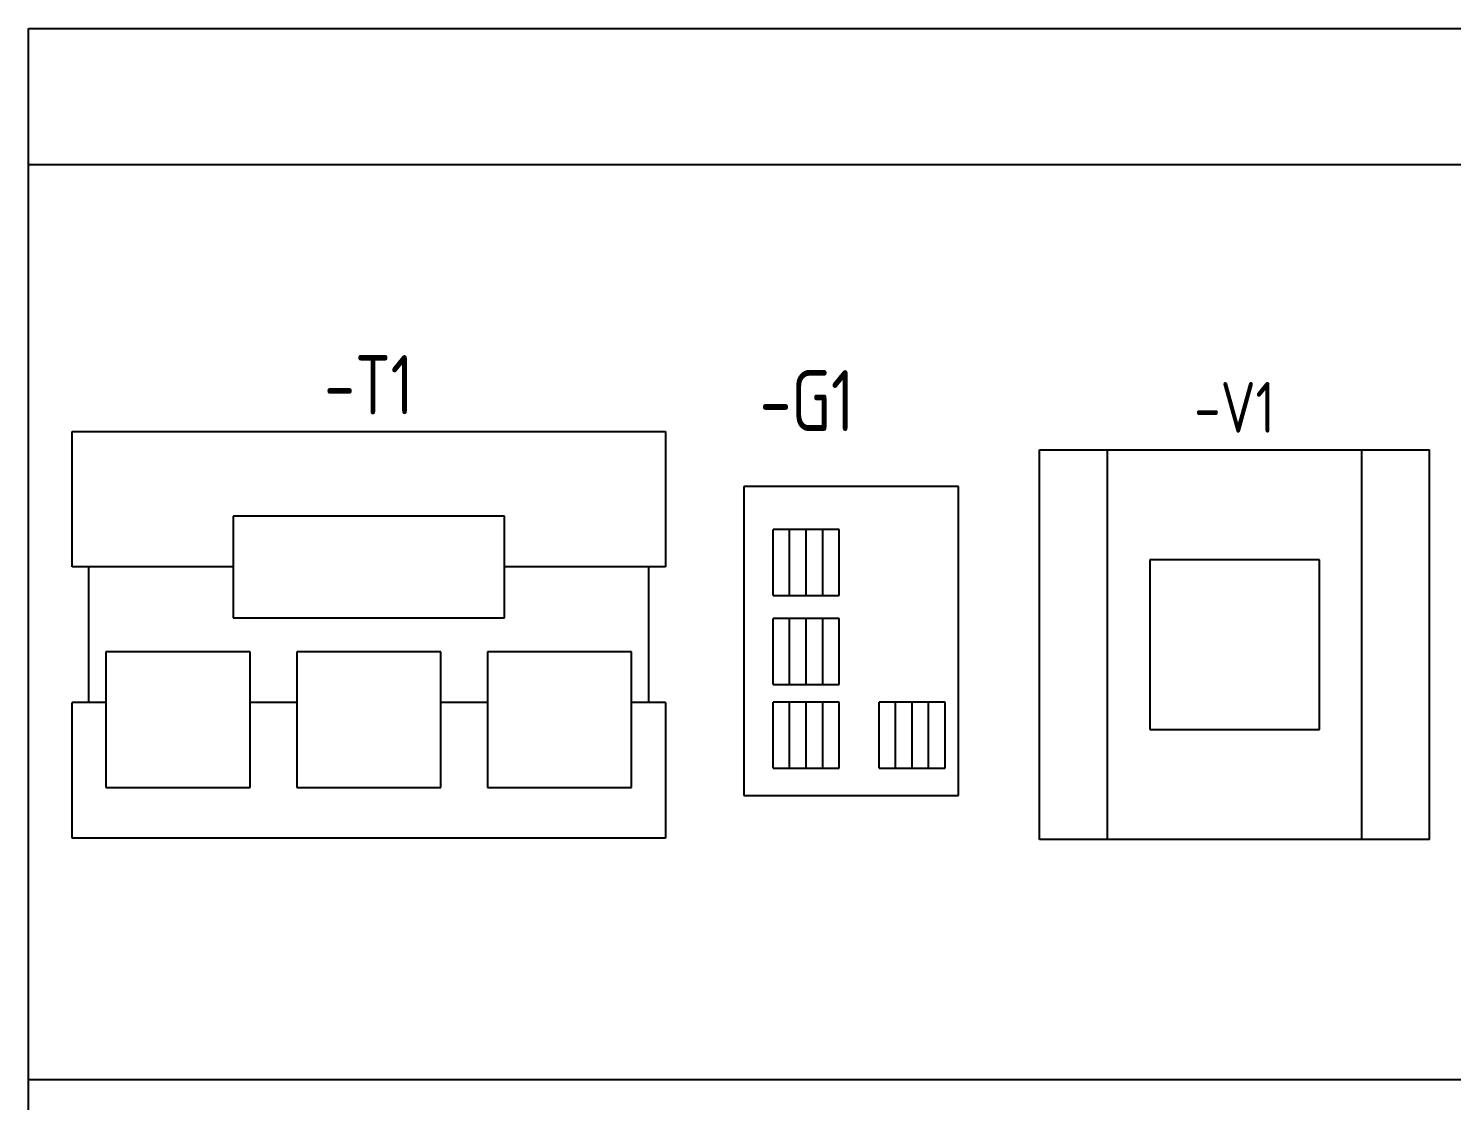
# Model space of a CAD drawing. Extents: x 10 to 622, y -523 to 292.
# Drawn here: x 238.2 to 322.1, y 133.1 to 196.3 of the extents above; entities that cross this region are included whole.
import ezdxf
from ezdxf.enums import TextEntityAlignment as Align

# ---------------------------------------------------------------- set-up
doc = ezdxf.new("R2010")
doc.units = 0
doc.header["$LTSCALE"] = 5
doc.header["$MEASUREMENT"] = 0
doc.layers.get('0').update_dxf_attribs({"linetype": 'CONTINUOUS'})
doc.styles.add('DIN', font='DIN.shx', dxfattribs={"width": 0.85})
doc.styles.add('ISO', font='DIN', dxfattribs={"width": 0.8})

# ---------------------------------------------------------------- blocks, each defined once
blk = doc.blocks.new('-G1')
at = {"color": 2}
for p, q in [((1.891, 22.388), (1.891, 4.148)), ((14.558, 22.388), (1.891, 22.388)), ((14.558, 4.148), (14.558, 22.388)), ((1.891, 4.148), (14.558, 4.148))]:
    blk.add_line(p, q, dxfattribs=at)
for p, q in [((3.619, 15.958), (3.619, 19.851)), ((7.512, 19.851), (3.619, 19.851)), ((4.592, 15.958), (4.592, 19.851)), ((5.565, 15.958), (5.565, 19.851)), ((6.539, 15.958), (6.539, 19.851)), ((7.512, 15.958), (7.512, 19.851)), ((3.619, 15.958), (7.512, 15.958)), ((7.512, 14.591), (3.619, 14.591)), ((3.619, 10.698), (3.619, 14.591)), ((4.592, 10.698), (4.592, 14.591)), ((5.565, 10.698), (5.565, 14.591)), ((6.539, 10.698), (6.539, 14.591)), ((7.512, 10.698), (7.512, 14.591)), ((3.619, 10.698), (7.512, 10.698)), ((7.512, 9.653), (3.619, 9.653)), ((3.619, 5.76), (3.619, 9.653)), ((4.592, 5.76), (4.592, 9.653)), ((5.565, 5.76), (5.565, 9.653)), ((6.539, 5.76), (6.539, 9.653)), ((7.512, 5.76), (7.512, 9.653)), ((9.868, 5.76), (9.868, 9.653)), ((13.761, 9.653), (9.868, 9.653)), ((10.841, 5.76), (10.841, 9.653)), ((11.815, 5.76), (11.815, 9.653)), ((12.788, 5.76), (12.788, 9.653)), ((13.761, 5.76), (13.761, 9.653)), ((3.619, 5.76), (7.512, 5.76)), ((9.868, 5.76), (13.761, 5.76))]:
    blk.add_line(p, q)
at = {"style": 'ISO', "width": 0.8}
blk.add_text('-G1', height=3.6, dxfattribs=at).set_placement((5.613, 25.648), align=Align.CENTER)

msp = doc.modelspace()

# ---------------------------------------------------------------- linework, layer by layer
at = {"color": 3}
for p, q in [((238.166, 46.338), (238.166, 196.338)), ((238.166, 196.338), (388.166, 196.338))]:
    msp.add_line(p, q, dxfattribs=at)
for p, q in [((380.166, 188.29), (238.166, 188.29)), ((238.166, 134.342), (380.166, 134.342))]:
    msp.add_line(p, q)
at = {"color": 2}
for p, q in [((240.734, 172.571), (275.734, 172.571)), ((240.734, 164.571), (240.734, 172.571)), ((275.734, 172.571), (275.734, 164.571)), ((297.792, 148.487), (297.792, 171.487)), ((297.792, 171.487), (320.792, 171.487)), ((301.792, 148.487), (301.792, 171.487)), ((316.792, 148.487), (316.792, 171.487)), ((320.792, 148.487), (320.792, 171.487)), ((266.234, 167.571), (250.234, 167.571)), ((250.234, 167.571), (250.234, 161.571)), ((266.234, 161.571), (266.234, 167.571)), ((250.234, 164.571), (240.734, 164.571)), ((241.734, 156.571), (241.734, 164.571)), ((275.734, 164.571), (266.234, 164.571)), ((274.734, 164.571), (274.734, 156.571)), ((314.292, 164.987), (304.292, 164.987)), ((304.292, 164.987), (304.292, 154.987)), ((314.292, 154.987), (314.292, 164.987)), ((250.234, 161.571), (266.234, 161.571)), ((251.234, 159.571), (242.734, 159.571)), ((242.734, 159.571), (242.734, 151.571)), ((251.234, 151.571), (251.234, 159.571)), ((262.484, 159.571), (253.984, 159.571)), ((253.984, 159.571), (253.984, 151.571)), ((262.484, 151.571), (262.484, 159.571)), ((273.734, 159.571), (265.234, 159.571)), ((265.234, 159.571), (265.234, 151.571)), ((273.734, 151.571), (273.734, 159.571)), ((240.734, 148.571), (240.734, 156.571)), ((242.734, 156.571), (240.734, 156.571)), ((253.984, 156.571), (251.234, 156.571)), ((265.234, 156.571), (262.484, 156.571)), ((275.734, 156.571), (273.734, 156.571)), ((275.734, 156.571), (275.734, 148.571)), ((304.292, 154.987), (314.292, 154.987)), ((242.734, 151.571), (251.234, 151.571)), ((253.984, 151.571), (262.484, 151.571)), ((265.234, 151.571), (273.734, 151.571)), ((275.734, 148.571), (240.734, 148.571)), ((320.792, 148.487), (297.792, 148.487))]:
    msp.add_line(p, q, dxfattribs=at)

# ---------------------------------------------------------------- block references
at = {"linetype": 'Continuous'}
msp.add_blockref('-G1', (278.461, 146.934), dxfattribs=at)

# ---------------------------------------------------------------- texts
at = {"style": 'DIN', "width": 0.8}
for s, height, p in [('-T1', 3.5, (258.234, 173.571)), ('-V1', 3, (309.292, 172.487))]:
    msp.add_text(s, height=height, dxfattribs=at).set_placement(p, align=Align.CENTER)

doc.saveas('drawing.dxf')
